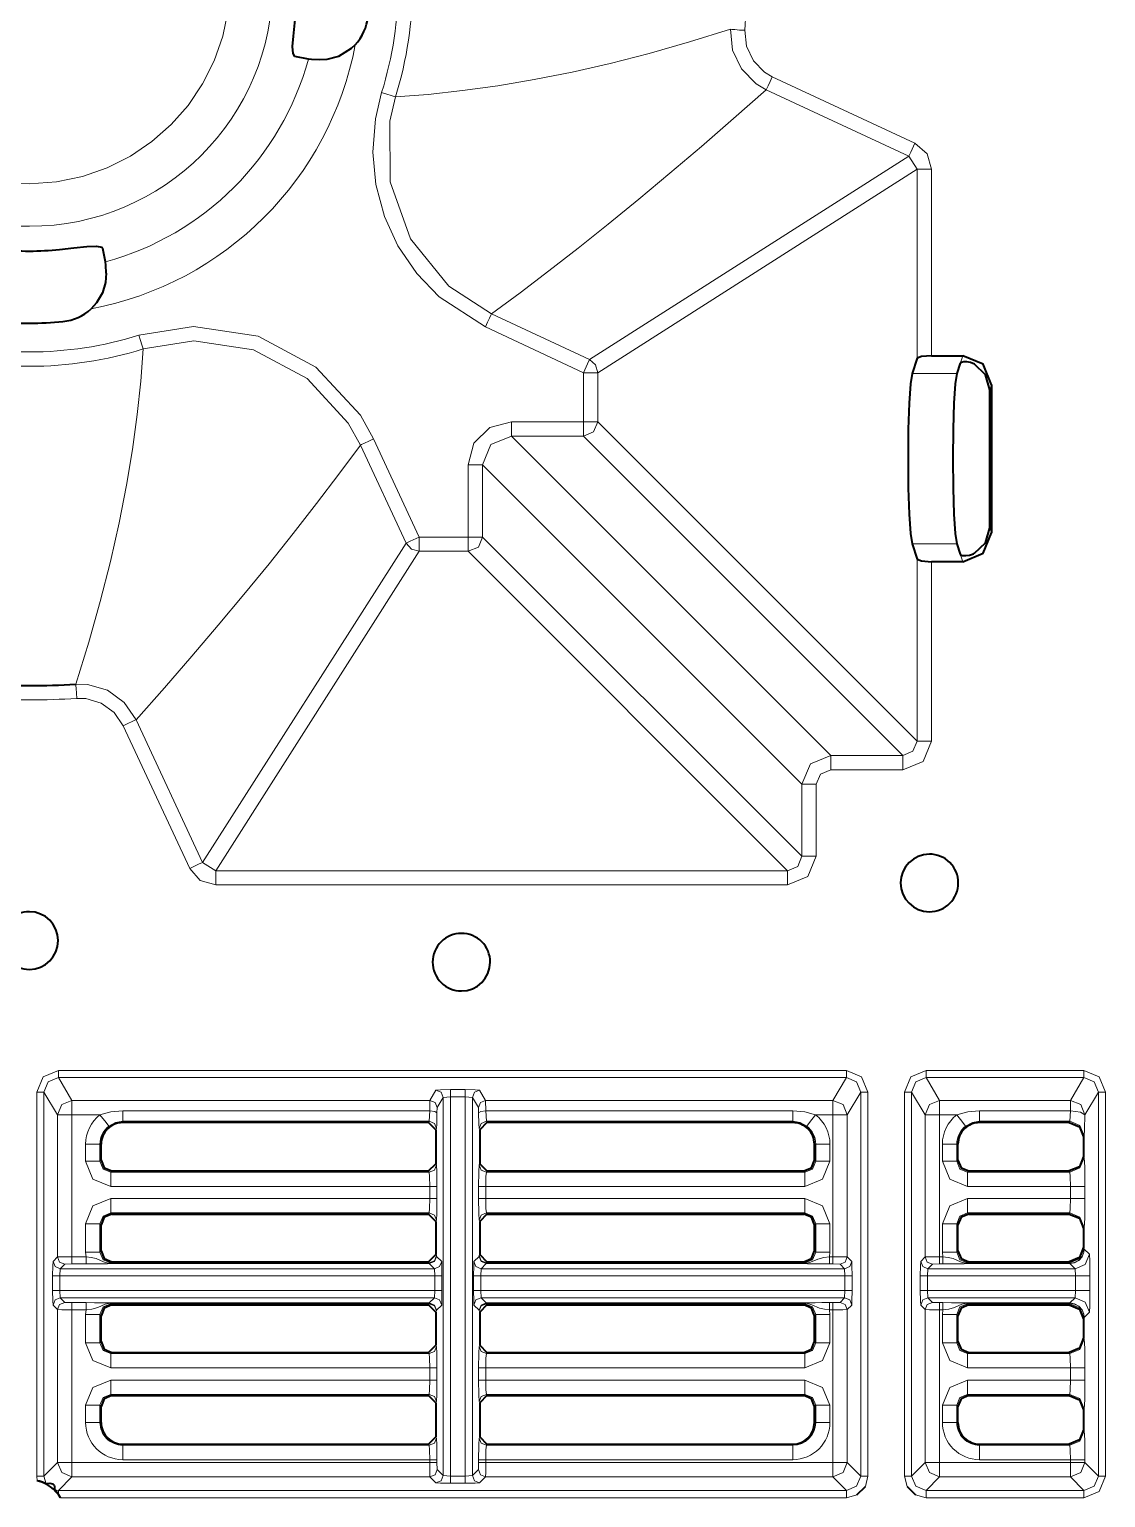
# Model space of a CAD drawing. Header units: millimetres. Extents: x 0 to 2941, y -405 to 1422.
# Drawn here: x 194.1 to 268.8, y 520.5 to 622.5 of the extents above; entities that cross this region are included whole.
import ezdxf

# ---------------------------------------------------------------- set-up
doc = ezdxf.new("R2010")
doc.units = ezdxf.units.MM
doc.layers.add('FINE', color=9, linetype='Continuous')
doc.layers.add('OUTLINE', color=7, linetype='Continuous')

msp = doc.modelspace()

# ---------------------------------------------------------------- linework, layer by layer
at = {"layer": 'FINE', "lineweight": 9}
for p, q in [((245.65, 619.18), (255.56, 614.56)), ((255.14, 613.65), (245.23, 618.27)), ((232.96, 599.53), (255.14, 613.65)), ((255.71, 612.75), (255.14, 613.65)), ((255.71, 612.75), (233.54, 598.62)), ((255.71, 599.63), (255.71, 612.75)), ((256.71, 612.75), (256.71, 599.8)), ((226.16, 602.7), (232.96, 599.53)), ((232.54, 598.62), (225.74, 601.8)), ((258.89, 599.8), (258.73, 599.32)), ((233.54, 598.62), (233.54, 595.21)), ((258.47, 598.56), (255.36, 598.56)), ((260.76, 597.44), (260.87, 597.79)), ((233.54, 595.21), (255.71, 573.04)), ((220.23, 586.79), (217.06, 593.6)), ((217.96, 594.02), (221.13, 587.21)), ((227.54, 594.22), (249.71, 572.04)), ((232.54, 594.22), (227.54, 594.22)), ((254.71, 572.04), (232.54, 594.22)), ((224.54, 587.21), (224.54, 592.22)), ((225.54, 592.22), (225.54, 587.21)), ((247.71, 570.05), (225.54, 592.22)), ((260.87, 587.51), (260.76, 587.86)), ((206.1, 564.62), (220.23, 586.79)), ((221.13, 587.21), (224.54, 587.21)), ((255.36, 586.74), (258.47, 586.74)), ((221.13, 586.22), (207.01, 564.04)), ((224.54, 586.22), (221.13, 586.22)), ((246.71, 564.04), (224.54, 586.22)), ((255.71, 573.04), (255.71, 585.67)), ((256.71, 585.5), (256.71, 573.04)), ((258.73, 585.98), (258.89, 585.5)), ((205.2, 564.2), (200.58, 574.1)), ((201.48, 574.52), (206.1, 564.62)), ((249.71, 572.04), (254.71, 572.04)), ((254.71, 571.05), (249.71, 571.05)), ((248.71, 570.05), (248.71, 565.04)), ((206.1, 564.62), (207.01, 564.04)), ((207.01, 564.04), (246.71, 564.04)), ((196.08, 550.17), (250.8, 550.17)), ((196.08, 549.67), (197.02, 548.09)), ((250.8, 549.67), (196.08, 549.67)), ((249.86, 548.09), (250.8, 549.67)), ((256.33, 550.17), (267.3, 550.17)), ((267.3, 549.67), (266.36, 548.09)), ((194.58, 522), (194.58, 548.67)), ((221.88, 548.09), (222.3, 548.79)), ((223.3, 548.84), (224.33, 548.84)), ((225.33, 548.79), (225.75, 548.09)), ((251.8, 548.67), (250.86, 547.09)), ((251.8, 522), (251.8, 548.67)), ((252.3, 548.67), (252.3, 522)), ((267.36, 547.09), (268.3, 548.67)), ((268.3, 548.67), (268.3, 522)), ((268.8, 522), (268.8, 548.67)), ((197.02, 548.09), (221.88, 548.09)), ((221.87, 547.37), (221.88, 548.09)), ((222.38, 547.59), (222.37, 547.23)), ((223.3, 548.34), (222.8, 548.29)), ((224.83, 548.29), (224.33, 548.34)), ((224.83, 548.29), (224.83, 522.03)), ((225.25, 547.59), (224.83, 548.29)), ((225.26, 547.23), (225.25, 547.59)), ((225.75, 548.09), (225.76, 547.37)), ((225.75, 548.09), (249.86, 548.09)), ((196.02, 537.22), (196.02, 547.09)), ((200.55, 547.37), (221.87, 547.37)), ((221.84, 546.64), (221.87, 547.37)), ((225.76, 547.37), (225.8, 546.64)), ((225.76, 547.37), (247.08, 547.37)), ((247.08, 546.55), (247.08, 546.64)), ((249.86, 547.09), (248.66, 547.09)), ((250.86, 547.09), (250.86, 537.22)), ((256.27, 537.22), (256.27, 547.09)), ((257.27, 547.09), (257.27, 537.23)), ((258.47, 547.09), (257.27, 547.09)), ((260.05, 547.37), (266.36, 547.37)), ((260.05, 546.64), (260.05, 546.55)), ((266.31, 546.64), (260.05, 546.64)), ((266.31, 546.64), (266.27, 546.55)), ((266.36, 547.37), (266.31, 546.64)), ((222.34, 546.14), (222.29, 546.05)), ((225.34, 546.05), (225.3, 546.14)), ((267.27, 545.55), (267.31, 545.64)), ((197.97, 543.86), (197.97, 545.05)), ((198.97, 545.05), (198.97, 543.86)), ((199.05, 545.05), (198.97, 545.05)), ((248.67, 545.05), (248.58, 545.05)), ((248.67, 543.86), (248.67, 545.05)), ((249.66, 545.05), (249.66, 543.86)), ((257.47, 543.86), (257.47, 545.05)), ((258.55, 545.05), (258.47, 545.05)), ((258.47, 545.05), (258.47, 543.86)), ((198.97, 543.86), (199.05, 543.94)), ((222.29, 543.69), (222.33, 543.61)), ((225.3, 543.61), (225.34, 543.69)), ((248.58, 543.94), (248.67, 543.86)), ((258.47, 543.86), (258.55, 543.94)), ((267.31, 544.11), (267.27, 544.19)), ((199.8, 543.19), (199.72, 543.11)), ((199.72, 543.11), (221.83, 543.11)), ((221.83, 543.11), (221.79, 543.19)), ((266.27, 543.19), (266.31, 543.11)), ((222.37, 542.11), (222.37, 541.27)), ((225.26, 541.27), (225.26, 542.11)), ((266.36, 542.11), (259.22, 542.11)), ((266.36, 542.11), (266.36, 541.27)), ((267.36, 541.27), (267.36, 542.11)), ((259.22, 541.27), (266.36, 541.27)), ((197.97, 537.56), (197.97, 539.52)), ((199.05, 539.44), (198.97, 539.52)), ((221.79, 540.19), (221.83, 540.27)), ((222.33, 539.77), (222.29, 539.69)), ((225.34, 539.69), (225.3, 539.77)), ((247.84, 540.19), (247.92, 540.27)), ((248.67, 539.52), (248.58, 539.44)), ((248.67, 537.56), (248.67, 539.52)), ((249.66, 539.52), (249.66, 537.56)), ((257.47, 537.56), (257.47, 539.52)), ((258.47, 539.52), (258.47, 537.56)), ((258.55, 539.44), (258.47, 539.52)), ((266.31, 540.27), (266.27, 540.19)), ((267.27, 539.19), (267.31, 539.27)), ((198, 537.23), (197.97, 537.56)), ((222.29, 537.39), (222.33, 537.31)), ((225.3, 537.31), (225.34, 537.39)), ((248.58, 537.64), (248.67, 537.56)), ((249.66, 537.56), (249.63, 537.23)), ((257.5, 537.23), (257.47, 537.56)), ((258.47, 537.56), (258.55, 537.64)), ((267.31, 537.81), (267.27, 537.89)), ((267.32, 537.76), (267.31, 537.81)), ((267.68, 537.4), (267.32, 537.76)), ((195.71, 536.9), (196.02, 537.22)), ((196.21, 536.4), (196.18, 535.9)), ((196.52, 536.72), (196.21, 536.4)), ((196.21, 536.4), (222.2, 536.4)), ((197.02, 536.73), (196.52, 536.72)), ((197.02, 537.23), (198, 537.23)), ((198, 536.73), (197.02, 536.73)), ((199.8, 536.89), (199.72, 536.81)), ((199.72, 536.81), (221.83, 536.81)), ((199.72, 536.77), (221.84, 536.77)), ((221.84, 536.76), (199.72, 536.76)), ((221.83, 536.81), (221.79, 536.89)), ((221.84, 536.77), (221.83, 536.81)), ((222.2, 536.4), (221.84, 536.76)), ((222.22, 535.9), (222.2, 536.4)), ((222.33, 537.31), (222.34, 537.26)), ((222.34, 537.26), (222.7, 536.9)), ((224.93, 536.9), (225.29, 537.26)), ((225.29, 537.26), (225.3, 537.31)), ((225.43, 536.4), (225.41, 535.9)), ((225.8, 536.81), (225.79, 536.77)), ((225.79, 536.77), (247.92, 536.77)), ((247.92, 536.76), (225.79, 536.76)), ((249.86, 536.73), (249.63, 536.73)), ((250.36, 536.72), (249.86, 536.73)), ((250.7, 535.9), (250.68, 536.4)), ((250.86, 537.22), (251.18, 536.9)), ((255.96, 536.9), (256.27, 537.22)), ((256.46, 536.4), (256.43, 535.9)), ((257.27, 536.73), (256.77, 536.72)), ((257.27, 537.23), (257.5, 537.23)), ((257.5, 536.73), (257.27, 536.73)), ((259.3, 536.89), (259.22, 536.81)), ((259.22, 536.81), (266.31, 536.81)), ((259.22, 536.77), (266.32, 536.77)), ((266.32, 536.76), (259.22, 536.76)), ((266.27, 536.89), (266.31, 536.81)), ((266.31, 536.81), (266.32, 536.77)), ((266.32, 536.77), (266.32, 536.77)), ((266.32, 536.76), (266.32, 536.76)), ((266.32, 536.76), (266.68, 536.4)), ((266.68, 536.4), (266.71, 535.9)), ((195.68, 534.88), (195.68, 535.9)), ((196.18, 535.9), (196.18, 534.88)), ((222.22, 535.9), (196.18, 535.9)), ((222.22, 534.88), (222.22, 535.9)), ((222.72, 535.9), (222.72, 534.88)), ((224.91, 534.88), (224.91, 535.9)), ((250.7, 535.9), (225.41, 535.9)), ((225.41, 535.9), (225.41, 534.88)), ((250.7, 534.88), (250.7, 535.9)), ((251.2, 535.9), (251.2, 534.88)), ((255.93, 534.88), (255.93, 535.9)), ((256.43, 535.9), (256.43, 534.88)), ((266.71, 535.9), (256.43, 535.9)), ((266.71, 535.9), (266.71, 534.88)), ((267.71, 534.88), (267.71, 535.9)), ((196.18, 534.88), (222.22, 534.88)), ((196.18, 534.88), (196.21, 534.38)), ((196.21, 534.38), (196.52, 534.06)), ((222.2, 534.38), (196.21, 534.38)), ((221.84, 534.02), (222.2, 534.38)), ((222.2, 534.38), (222.22, 534.88)), ((225.41, 534.88), (250.7, 534.88)), ((225.41, 534.88), (225.43, 534.38)), ((250.36, 534.06), (250.68, 534.38)), ((250.68, 534.38), (250.7, 534.88)), ((256.43, 534.88), (266.71, 534.88)), ((256.43, 534.88), (256.46, 534.38)), ((266.68, 534.38), (256.46, 534.38)), ((256.46, 534.38), (256.77, 534.06)), ((266.68, 534.38), (266.32, 534.02)), ((266.71, 534.88), (266.68, 534.38)), ((196.02, 533.56), (195.71, 533.88)), ((196.02, 522.95), (196.02, 533.56)), ((196.52, 534.06), (197.02, 534.05)), ((197.02, 534.05), (198, 534.05)), ((197.97, 533.22), (198, 533.55)), ((199.72, 534.02), (221.84, 534.02)), ((221.84, 534), (199.72, 534)), ((199.72, 533.97), (199.8, 533.89)), ((221.83, 533.97), (199.72, 533.97)), ((221.79, 533.89), (221.83, 533.97)), ((221.83, 533.97), (221.84, 534)), ((222.33, 533.47), (222.29, 533.39)), ((222.34, 533.52), (222.33, 533.47)), ((222.7, 533.88), (222.34, 533.52)), ((225.29, 533.52), (224.93, 533.88)), ((225.3, 533.47), (225.29, 533.52)), ((225.34, 533.39), (225.3, 533.47)), ((225.79, 534.02), (247.92, 534.02)), ((247.84, 533.89), (247.92, 533.97)), ((249.63, 534.05), (249.86, 534.05)), ((249.86, 533.55), (249.63, 533.55)), ((249.63, 533.55), (249.66, 533.22)), ((249.86, 534.05), (250.36, 534.06)), ((249.86, 522.95), (249.86, 533.55)), ((251.18, 533.88), (250.86, 533.56)), ((256.27, 533.56), (255.96, 533.88)), ((256.27, 522.95), (256.27, 533.56)), ((256.77, 534.06), (257.27, 534.05)), ((257.27, 534.05), (257.5, 534.05)), ((257.47, 533.22), (257.5, 533.55)), ((259.22, 534.02), (266.32, 534.02)), ((266.32, 534), (259.22, 534)), ((266.31, 533.97), (266.27, 533.89)), ((266.32, 534), (266.31, 533.97)), ((266.32, 534), (266.32, 534)), ((267.32, 533.02), (267.68, 533.38)), ((197.97, 531.26), (197.97, 533.22)), ((198.97, 533.22), (198.97, 531.26)), ((199.05, 533.14), (198.97, 533.22)), ((248.67, 533.22), (248.58, 533.14)), ((248.67, 531.26), (248.67, 533.22)), ((249.66, 533.22), (249.66, 531.26)), ((257.47, 531.26), (257.47, 533.22)), ((267.27, 532.89), (267.31, 532.97)), ((267.31, 532.97), (267.32, 533.02)), ((198.97, 531.26), (199.05, 531.34)), ((248.58, 531.34), (248.67, 531.26)), ((258.47, 531.26), (258.55, 531.34)), ((267.31, 531.51), (267.27, 531.59)), ((199.8, 530.59), (199.72, 530.51)), ((199.72, 530.51), (221.83, 530.51)), ((221.83, 530.51), (221.79, 530.59)), ((222.29, 531.09), (222.33, 531.01)), ((225.3, 531.01), (225.34, 531.09)), ((266.27, 530.59), (266.31, 530.51)), ((221.87, 529.51), (199.72, 529.51)), ((222.37, 529.51), (222.37, 528.67)), ((225.26, 528.67), (225.26, 529.51)), ((266.36, 529.51), (259.22, 529.51)), ((266.36, 529.51), (266.36, 528.67)), ((267.36, 528.67), (267.36, 529.51)), ((259.22, 528.67), (266.36, 528.67)), ((221.83, 527.67), (199.72, 527.67)), ((199.72, 527.67), (199.8, 527.59)), ((221.79, 527.59), (221.83, 527.67)), ((222.33, 527.17), (222.29, 527.09)), ((225.34, 527.09), (225.3, 527.17)), ((247.84, 527.59), (247.92, 527.67)), ((266.31, 527.67), (266.27, 527.59)), ((197.97, 525.72), (197.97, 526.92)), ((249.66, 526.92), (249.66, 525.72)), ((257.47, 525.72), (257.47, 526.92)), ((267.27, 526.59), (267.31, 526.67)), ((258.47, 525.72), (258.55, 525.72)), ((267.31, 525.14), (267.27, 525.22)), ((200.55, 524.22), (200.55, 524.14)), ((222.29, 524.72), (222.33, 524.64)), ((225.3, 524.64), (225.34, 524.72)), ((260.05, 524.22), (260.05, 524.14)), ((260.05, 524.14), (266.31, 524.14)), ((266.27, 524.22), (266.31, 524.14)), ((221.87, 523.14), (200.55, 523.14)), ((221.87, 522.95), (221.87, 523.14)), ((222.37, 523.14), (222.37, 522.95)), ((225.26, 522.95), (225.26, 523.14)), ((225.76, 523.14), (225.76, 522.95)), ((247.08, 523.14), (225.76, 523.14)), ((266.36, 523.14), (260.05, 523.14)), ((266.36, 523.14), (266.36, 522.95)), ((267.36, 522.95), (267.36, 523.14)), ((195.08, 522), (196.02, 522.95)), ((197.02, 522.95), (221.87, 522.95)), ((222.37, 522.95), (222.38, 522.45)), ((224.83, 522.03), (225.25, 522.45)), ((225.25, 522.45), (225.26, 522.95)), ((225.76, 522.95), (249.86, 522.95)), ((255.33, 522), (256.27, 522.95)), ((268.3, 522), (267.36, 522.95)), ((194.61, 521.68), (194.58, 522)), ((195.08, 522), (195.24, 521.46)), ((195.82, 521.04), (196.08, 521)), ((197.02, 521.95), (196.08, 521)), ((221.88, 521.95), (197.02, 521.95)), ((222.3, 521.53), (221.88, 521.95)), ((222.8, 522.03), (223.3, 522)), ((224.33, 521.5), (223.3, 521.5)), ((224.33, 522), (224.83, 522.03)), ((225.75, 521.95), (225.33, 521.53)), ((249.86, 521.95), (225.75, 521.95)), ((250.8, 521), (249.86, 521.95)), ((252.3, 522), (252.12, 521.28)), ((257.27, 521.95), (256.33, 521)), ((266.36, 521.95), (257.27, 521.95)), ((266.36, 521.95), (267.3, 521)), ((196.08, 521), (250.8, 521)), ((250.8, 520.5), (196.22, 520.5)), ((251.53, 520.69), (250.8, 520.5)), ((256.33, 520.5), (255.6, 520.69)), ((256.33, 521), (267.3, 521)), ((267.3, 520.5), (256.33, 520.5))]:
    msp.add_line(p, q, dxfattribs=at)
for points in [[(218.53, 618.08, 0.15187), (218.53, 633.3), (217.92, 637.08), (218.61, 641.58), (220.75, 645.59), (224.09, 648.67), (225.74, 649.58)], [(219.49, 617.79, 0.151871), (219.49, 633.59)], [(243.75, 622.4, 0.033069), (243.75, 628.98)], [(198.36, 603.06, 0.308301), (216.7, 621.4)], [(199.36, 606.32, 0.265411), (213.44, 620.4)], [(186.46, 601.22, 0.151863), (201.67, 601.22)], [(186.16, 600.27, 0.151876), (201.97, 600.27)], [(190.78, 576.01, 0.03306), (197.36, 576.01)], [(198.97, 547.09, 0.232177), (197.97, 545.05)], [(200.55, 546.64), (200.05, 546.55), (199.58, 546.3, 0.232166), (198.97, 545.05)], [(249.66, 545.05, 0.232227), (248.66, 547.09)], [(258.47, 547.09, 0.232177), (257.47, 545.05)], [(248.67, 545.05, 0.23222), (248.05, 546.3)], [(259.08, 546.3, 0.23208), (258.47, 545.05)], [(197.97, 525.72, 0.414204), (200.55, 523.14)], [(198.97, 525.72, 0.414214), (200.55, 524.14)], [(247.08, 524.14, 0.41419), (248.67, 525.72)], [(247.08, 523.14, 0.414209), (249.66, 525.72)], [(257.47, 525.72, 0.414218), (260.05, 523.14)], [(258.47, 525.72, 0.414237), (260.05, 524.14)]]:
    msp.add_lwpolyline(points, format="xyb", dxfattribs=at)
for points in [[(177.17, 625.69, 0.414214), (194.07, 608.79, 0.414213), (210.97, 625.69, 0.414214), (194.07, 642.59), (191.79, 642.43), (189.6, 641.98), (187.52, 641.25), (185.57, 640.27), (183.77, 639.05), (182.14, 637.62), (180.71, 635.99), (179.49, 634.19), (178.5, 632.24), (177.78, 630.16), (177.32, 627.97)], [(208.01, 625.69, 0.414215), (194.07, 639.63, 0.414212), (180.12, 625.69, 0.414211), (194.07, 611.75), (195.95, 611.87), (197.76, 612.25), (199.47, 612.85), (201.08, 613.66), (202.57, 614.67), (203.91, 615.85), (205.09, 617.19), (206.1, 618.68), (206.91, 620.28), (207.51, 622), (207.88, 623.81)]]:
    msp.add_lwpolyline(points, format="xyb", close=True, dxfattribs=at)
for points in [[(219.49, 617.79), (221.77, 617.95), (224.14, 618.21), (226.59, 618.55), (229.13, 618.98), (231.75, 619.5), (234.4, 620.1), (237.11, 620.8), (239.9, 621.59), (242.75, 622.47)], [(243.75, 622.4), (243.38, 622.42), (243.06, 622.45), (242.84, 622.46), (242.75, 622.47)], [(245.23, 618.27), (244.53, 618.68), (243.52, 619.72), (242.9, 621.03), (242.75, 622.47)], [(243.75, 622.4), (243.86, 621.29), (244.34, 620.29), (245.12, 619.49), (245.65, 619.18)], [(245.65, 619.18), (245.5, 618.84), (245.36, 618.55), (245.27, 618.36), (245.23, 618.27)], [(225.74, 601.8), (222.53, 603.89), (220.97, 605.51), (219.66, 607.43), (218.73, 609.47), (218.13, 611.7), (217.92, 613.94), (218.1, 616.25), (218.53, 618.08)], [(219.49, 617.79), (219.4, 617.81), (219.19, 617.88), (218.89, 617.97), (218.53, 618.08)], [(245.23, 618.27), (242.97, 616.28), (240.75, 614.34), (238.55, 612.47), (236.38, 610.67), (234.25, 608.93), (232.18, 607.28), (230.14, 605.69), (228.14, 604.17), (226.16, 602.7)], [(219.49, 617.79), (219.09, 616.09), (219.11, 611.88), (220.53, 607.91), (223.19, 604.64), (226.16, 602.7)], [(255.56, 614.56), (255.27, 613.94), (255.14, 613.65)], [(255.56, 614.56), (256.4, 613.82), (256.71, 612.75)], [(256.71, 612.75), (256.02, 612.75), (255.71, 612.75)], [(226.16, 602.7), (226.12, 602.62), (226.03, 602.42), (225.89, 602.13), (225.74, 601.8)], [(201.67, 601.22), (205.46, 601.83), (209.96, 601.15), (213.97, 599.01), (217.05, 595.67), (217.96, 594.02)], [(201.97, 600.27), (201.94, 600.36), (201.88, 600.57), (201.78, 600.87), (201.67, 601.22)], [(217.06, 593.6), (216.21, 595.12), (213.36, 598.22), (209.64, 600.2), (205.48, 600.83), (201.97, 600.27)], [(197.29, 577), (198.19, 579.91), (198.99, 582.74), (199.69, 585.51), (200.3, 588.2), (200.81, 590.81), (201.23, 593.3), (201.56, 595.71), (201.81, 598.03), (201.97, 600.27)], [(227.54, 595.21), (232.54, 595.21), (232.54, 598.62)], [(232.96, 599.53), (232.83, 599.25), (232.54, 598.62)], [(233.54, 598.62), (233.23, 598.62), (232.54, 598.62)], [(232.96, 599.53), (233.38, 599.16), (233.54, 598.62)], [(224.54, 592.22), (224.94, 593.72), (226.04, 594.81), (227.54, 595.21)], [(227.54, 594.22), (227.54, 594.53), (227.54, 595.21)], [(232.54, 594.22), (232.54, 594.53), (232.54, 595.21)], [(233.54, 595.21), (233.23, 595.21), (232.54, 595.21)], [(233.54, 595.21), (233.25, 594.51), (232.54, 594.22)], [(217.06, 593.6), (215.56, 591.58), (214.01, 589.54), (212.39, 587.46), (210.71, 585.36), (208.96, 583.22), (207.18, 581.09), (205.35, 578.93), (203.45, 576.74), (201.48, 574.52)], [(217.06, 593.6), (217.14, 593.64), (217.34, 593.73), (217.63, 593.86), (217.96, 594.02)], [(227.54, 594.22), (226.12, 593.63), (225.54, 592.22)], [(225.54, 592.22), (225.23, 592.22), (224.54, 592.22)], [(220.23, 586.79), (220.51, 586.92), (221.13, 587.21)], [(221.13, 586.22), (220.6, 586.37), (220.23, 586.79)], [(221.13, 586.22), (221.13, 586.53), (221.13, 587.21)], [(225.54, 587.21), (225.23, 587.21), (224.54, 587.21)], [(224.54, 586.22), (224.54, 586.53), (224.54, 587.21)], [(225.54, 587.21), (225.25, 586.51), (224.54, 586.22)], [(225.54, 587.21), (247.71, 565.04), (247.71, 570.05)], [(197.36, 576.01), (197.33, 576.38), (197.31, 576.69), (197.3, 576.91), (197.29, 577)], [(197.29, 577), (198.1, 576.98), (199.49, 576.57), (200.66, 575.71), (201.48, 574.52)], [(200.58, 574.1), (199.95, 575.02), (199.05, 575.67), (197.98, 575.99), (197.36, 576.01)], [(200.58, 574.1), (200.91, 574.26), (201.2, 574.39), (201.4, 574.49), (201.48, 574.52)], [(254.71, 572.04), (255.42, 572.33), (255.71, 573.04)], [(256.71, 573.04), (256.13, 571.63), (254.71, 571.05)], [(256.71, 573.04), (256.02, 573.04), (255.71, 573.04)], [(247.71, 570.05), (248.3, 571.46), (249.71, 572.04)], [(249.71, 571.05), (249.71, 571.73), (249.71, 572.04)], [(254.71, 571.05), (254.71, 571.73), (254.71, 572.04)], [(249.71, 571.05), (249, 570.75), (248.71, 570.05)], [(248.71, 570.05), (248.02, 570.05), (247.71, 570.05)], [(246.71, 564.04), (247.42, 564.33), (247.71, 565.04)], [(248.71, 565.04), (248.13, 563.63), (246.71, 563.05)], [(248.71, 565.04), (248.02, 565.04), (247.71, 565.04)], [(205.2, 564.2), (205.82, 564.49), (206.1, 564.62)], [(246.71, 563.05), (207.01, 563.05), (205.93, 563.36), (205.2, 564.2)], [(207.01, 563.05), (207.01, 563.73), (207.01, 564.04)], [(246.71, 563.05), (246.71, 563.73), (246.71, 564.04)], [(194.58, 548.67), (195.02, 549.73), (196.08, 550.17)], [(196.08, 549.67), (195.37, 549.38), (195.08, 548.67)], [(196.08, 549.67), (196.08, 549.82), (196.08, 550.17)], [(250.8, 549.67), (250.8, 549.82), (250.8, 550.17)], [(250.8, 550.17), (251.86, 549.73), (252.3, 548.67)], [(251.8, 548.67), (251.51, 549.38), (250.8, 549.67)], [(254.83, 548.67), (255.27, 549.73), (256.33, 550.17)], [(256.33, 549.67), (255.62, 549.38), (255.33, 548.67)], [(256.33, 549.67), (256.33, 549.82), (256.33, 550.17)], [(267.3, 549.67), (256.33, 549.67), (257.27, 548.09), (266.36, 548.09)], [(267.3, 550.17), (267.3, 549.82), (267.3, 549.67)], [(268.8, 548.67), (268.36, 549.73), (267.3, 550.17)], [(268.3, 548.67), (268.01, 549.38), (267.3, 549.67)], [(195.08, 548.67), (194.93, 548.67), (194.58, 548.67)], [(196.02, 547.09), (195.08, 548.67), (195.08, 522)], [(222.3, 548.79), (222.61, 548.82), (223.3, 548.84)], [(222.3, 548.79), (222.66, 548.65), (222.8, 548.29)], [(223.3, 548.84), (223.3, 548.68), (223.3, 548.34)], [(224.33, 548.84), (224.33, 548.68), (224.33, 548.34)], [(224.33, 548.84), (225.03, 548.82), (225.33, 548.79)], [(225.33, 548.79), (224.98, 548.65), (224.83, 548.29)], [(252.3, 548.67), (251.95, 548.67), (251.8, 548.67)], [(254.83, 548.67), (255.18, 548.67), (255.33, 548.67)], [(255.02, 521.28), (254.83, 522), (254.83, 548.67)], [(256.27, 547.09), (255.33, 548.67), (255.33, 522)], [(268.3, 548.67), (268.45, 548.67), (268.8, 548.67)], [(196.02, 547.09), (196.32, 547.8), (197.02, 548.09)], [(197.02, 547.09), (197.02, 547.79), (197.02, 548.09)], [(221.88, 548.09), (222.24, 547.95), (222.38, 547.59)], [(222.38, 522.45), (222.8, 522.03), (222.8, 548.29), (222.38, 547.59)], [(225.75, 548.09), (225.4, 547.95), (225.25, 547.59)], [(249.86, 548.09), (250.57, 547.8), (250.86, 547.09)], [(249.86, 547.09), (249.86, 547.79), (249.86, 548.09)], [(256.27, 547.09), (256.57, 547.8), (257.27, 548.09)], [(257.27, 548.09), (257.27, 547.79), (257.27, 547.09)], [(267.36, 547.09), (267.07, 547.8), (266.36, 548.09)], [(266.36, 548.09), (266.36, 547.88), (266.36, 547.37)], [(197.02, 547.09), (196.32, 547.09), (196.02, 547.09)], [(198.97, 547.09), (197.02, 547.09), (197.02, 537.23)], [(198.97, 547.09), (199.73, 547.3), (200.55, 547.37)], [(199.58, 546.3), (199.39, 546.55), (198.97, 547.09)], [(200.55, 546.64), (200.55, 546.86), (200.55, 547.37)], [(221.79, 546.55), (221.84, 546.64), (200.55, 546.64), (200.55, 546.55)], [(221.84, 546.64), (222.19, 546.49), (222.34, 546.14)], [(221.87, 547.37), (222.22, 547.32), (222.37, 547.23)], [(222.37, 547.23), (222.36, 546.47), (222.34, 546.14)], [(225.76, 547.37), (225.41, 547.32), (225.26, 547.23)], [(225.3, 546.14), (225.27, 546.47), (225.26, 547.23)], [(225.8, 546.64), (225.44, 546.49), (225.3, 546.14)], [(247.08, 546.64), (225.8, 546.64), (225.84, 546.55)], [(247.08, 546.64), (247.08, 546.86), (247.08, 547.37)], [(247.08, 547.37), (247.92, 547.3), (248.66, 547.09)], [(248.05, 546.3), (247.6, 546.55), (247.08, 546.64)], [(248.66, 547.09), (248.24, 546.55), (248.05, 546.3)], [(249.63, 537.23), (249.86, 537.23), (249.86, 547.09)], [(250.86, 547.09), (250.56, 547.09), (249.86, 547.09)], [(256.27, 547.09), (256.58, 547.09), (257.27, 547.09)], [(258.47, 547.09), (259.23, 547.3), (260.05, 547.37)], [(259.08, 546.3), (258.89, 546.55), (258.47, 547.09)], [(260.05, 546.64), (259.55, 546.55), (259.08, 546.3)], [(260.05, 546.64), (260.05, 546.86), (260.05, 547.37)], [(267.31, 545.64), (267.02, 546.35), (266.31, 546.64)], [(267.36, 547.09), (267.06, 547.28), (266.36, 547.37)], [(267.31, 545.64), (267.34, 546.07), (267.36, 547.09)], [(198.97, 545.05), (198.66, 545.05), (197.97, 545.05)], [(249.66, 545.05), (248.98, 545.05), (248.67, 545.05)], [(258.47, 545.05), (258.16, 545.05), (257.47, 545.05)], [(198.97, 543.86), (198.66, 543.86), (197.97, 543.86)], [(199.72, 542.11), (198.48, 542.62), (197.97, 543.86)], [(198.97, 543.86), (199.19, 543.32), (199.72, 543.11)], [(222.33, 543.61), (222.19, 543.25), (221.83, 543.11)], [(222.33, 543.61), (222.36, 543.14), (222.37, 542.11)], [(225.26, 542.11), (225.27, 543.14), (225.3, 543.61)], [(225.8, 543.11), (225.45, 543.25), (225.3, 543.61)], [(247.92, 543.11), (248.45, 543.32), (248.67, 543.86)], [(249.66, 543.86), (249.15, 542.62), (247.92, 542.11)], [(249.66, 543.86), (248.98, 543.86), (248.67, 543.86)], [(258.47, 543.86), (258.16, 543.86), (257.47, 543.86)], [(259.22, 542.11), (257.98, 542.62), (257.47, 543.86)], [(258.47, 543.86), (258.69, 543.32), (259.22, 543.11)], [(266.31, 543.11), (267.02, 543.4), (267.31, 544.11)], [(267.36, 542.11), (267.35, 543.48), (267.31, 544.11)], [(199.72, 542.11), (199.72, 542.8), (199.72, 543.11)], [(221.87, 542.11), (221.86, 542.8), (221.83, 543.11)], [(225.8, 543.11), (225.77, 542.8), (225.76, 542.11)], [(225.84, 543.19), (225.8, 543.11), (247.92, 543.11), (247.84, 543.19)], [(247.92, 542.11), (247.92, 542.8), (247.92, 543.11)], [(259.3, 543.19), (259.22, 543.11), (266.31, 543.11)], [(259.22, 542.11), (259.22, 542.8), (259.22, 543.11)], [(266.31, 543.11), (266.35, 542.8), (266.36, 542.11)], [(199.72, 541.27), (221.87, 541.27), (221.87, 542.11), (199.72, 542.11)], [(222.37, 542.11), (222.22, 542.11), (221.87, 542.11)], [(225.76, 542.11), (225.41, 542.11), (225.26, 542.11)], [(247.92, 542.11), (225.76, 542.11), (225.76, 541.27), (247.92, 541.27)], [(266.36, 542.11), (267.06, 542.11), (267.36, 542.11)], [(197.97, 539.52), (198.48, 540.76), (199.72, 541.27)], [(199.72, 540.27), (199.72, 540.58), (199.72, 541.27)], [(221.83, 540.27), (221.86, 540.58), (221.87, 541.27)], [(222.37, 541.27), (222.22, 541.27), (221.87, 541.27)], [(222.37, 541.27), (222.36, 540.24), (222.33, 539.77)], [(225.76, 541.27), (225.41, 541.27), (225.26, 541.27)], [(225.3, 539.77), (225.27, 540.24), (225.26, 541.27)], [(225.76, 541.27), (225.77, 540.58), (225.8, 540.27)], [(247.92, 540.27), (247.92, 540.58), (247.92, 541.27)], [(247.92, 541.27), (249.15, 540.76), (249.66, 539.52)], [(257.47, 539.52), (257.98, 540.76), (259.22, 541.27)], [(259.22, 540.27), (259.22, 540.58), (259.22, 541.27)], [(266.36, 541.27), (266.35, 540.58), (266.31, 540.27)], [(266.36, 541.27), (267.06, 541.27), (267.36, 541.27)], [(267.31, 539.27), (267.35, 539.89), (267.36, 541.27)], [(198.97, 539.52), (198.66, 539.52), (197.97, 539.52)], [(199.72, 540.27), (199.19, 540.05), (198.97, 539.52)], [(198.97, 539.52), (198.97, 537.56), (199.05, 537.64)], [(221.83, 540.27), (199.72, 540.27), (199.8, 540.19)], [(222.33, 539.77), (222.19, 540.12), (221.83, 540.27)], [(225.8, 540.27), (225.45, 540.12), (225.3, 539.77)], [(247.92, 540.27), (225.8, 540.27), (225.84, 540.19)], [(248.67, 539.52), (248.45, 540.05), (247.92, 540.27)], [(249.66, 539.52), (248.98, 539.52), (248.67, 539.52)], [(258.47, 539.52), (258.16, 539.52), (257.47, 539.52)], [(259.22, 540.27), (258.69, 540.05), (258.47, 539.52)], [(266.31, 540.27), (259.22, 540.27), (259.3, 540.19)], [(266.31, 540.27), (267.02, 539.98), (267.31, 539.27)], [(198.97, 537.56), (198.66, 537.56), (197.97, 537.56)], [(198.97, 537.56), (199.19, 537.02), (199.72, 536.81)], [(247.92, 536.81), (248.45, 537.02), (248.67, 537.56)], [(249.66, 537.56), (248.98, 537.56), (248.67, 537.56)], [(258.47, 537.56), (258.16, 537.56), (257.47, 537.56)], [(258.47, 537.56), (258.69, 537.02), (259.22, 536.81)], [(266.31, 536.81), (267.02, 537.1), (267.31, 537.81)], [(266.32, 536.77), (266.65, 536.83), (266.94, 536.99), (267.17, 537.24), (267.29, 537.54), (267.32, 537.73), (267.32, 537.76)], [(266.32, 536.76), (266.65, 536.82), (266.94, 536.98), (267.17, 537.23), (267.29, 537.54), (267.32, 537.73), (267.32, 537.76)], [(266.68, 536.4), (267.38, 536.69), (267.68, 537.4)], [(267.71, 535.9), (267.7, 536.95), (267.68, 537.4)], [(195.68, 535.9), (195.69, 536.6), (195.71, 536.9)], [(196.21, 536.4), (195.85, 536.55), (195.71, 536.9)], [(196.02, 537.22), (196.32, 537.23), (197.02, 537.23)], [(196.52, 536.72), (196.17, 536.86), (196.02, 537.22)], [(197.02, 536.73), (197.02, 536.88), (197.02, 537.23)], [(198, 536.73), (198, 536.88), (198, 537.23)], [(198, 537.23), (198.36, 537.19), (198.71, 537.11), (199.22, 536.88), (199.36, 536.83), (199.47, 536.8), (199.61, 536.78), (199.68, 536.78), (199.72, 536.77)], [(199.72, 536.76), (199.7, 536.76), (199.68, 536.76), (199.62, 536.76), (199.57, 536.76), (199.49, 536.75), (199, 536.74), (198.53, 536.73), (198, 536.73)], [(199.72, 536.77), (199.72, 536.8), (199.72, 536.81)], [(199.72, 536.76), (199.72, 536.76), (199.72, 536.77)], [(222.33, 537.31), (222.19, 536.95), (221.83, 536.81)], [(222.34, 537.26), (222.19, 536.92), (221.84, 536.77)], [(222.34, 537.26), (222.2, 536.9), (221.84, 536.76)], [(221.84, 536.76), (221.84, 536.76), (221.84, 536.77)], [(222.7, 536.9), (222.55, 536.55), (222.2, 536.4)], [(222.7, 536.9), (222.72, 536.6), (222.72, 535.9)], [(224.91, 535.9), (224.92, 536.6), (224.93, 536.9)], [(225.43, 536.4), (225.08, 536.55), (224.93, 536.9)], [(225.79, 536.77), (225.44, 536.92), (225.29, 537.26)], [(225.79, 536.76), (225.44, 536.9), (225.29, 537.26)], [(225.8, 536.81), (225.45, 536.95), (225.3, 537.31)], [(225.79, 536.76), (225.43, 536.4), (250.68, 536.4), (250.36, 536.72)], [(225.79, 536.77), (225.79, 536.76), (225.79, 536.76)], [(225.84, 536.89), (225.8, 536.81), (247.92, 536.81), (247.84, 536.89)], [(247.92, 536.77), (247.99, 536.78), (248.07, 536.79), (248.31, 536.85), (248.81, 537.07), (249.23, 537.18), (249.63, 537.23)], [(247.92, 536.77), (247.92, 536.8), (247.92, 536.81)], [(247.92, 536.76), (247.92, 536.76), (247.92, 536.77)], [(249.63, 536.73), (249.04, 536.73), (248.49, 536.74), (248.09, 536.75), (247.98, 536.76), (247.94, 536.76), (247.92, 536.76)], [(249.63, 536.73), (249.63, 536.88), (249.63, 537.23)], [(249.86, 536.73), (249.86, 536.88), (249.86, 537.23)], [(249.86, 537.23), (250.56, 537.23), (250.86, 537.22)], [(250.36, 536.72), (250.71, 536.86), (250.86, 537.22)], [(250.68, 536.4), (251.03, 536.55), (251.18, 536.9)], [(251.18, 536.9), (251.19, 536.6), (251.2, 535.9)], [(255.93, 535.9), (255.94, 536.6), (255.96, 536.9)], [(255.96, 536.9), (256.1, 536.55), (256.46, 536.4)], [(256.27, 537.22), (256.58, 537.23), (257.27, 537.23)], [(256.27, 537.22), (256.42, 536.86), (256.77, 536.72)], [(256.77, 536.72), (256.46, 536.4), (266.68, 536.4)], [(257.27, 537.23), (257.27, 536.88), (257.27, 536.73)], [(257.5, 537.23), (257.5, 536.88), (257.5, 536.73)], [(257.5, 537.23), (257.86, 537.19), (258.21, 537.11), (258.72, 536.88), (258.86, 536.83), (258.97, 536.8), (259.11, 536.78), (259.18, 536.78), (259.22, 536.77)], [(259.22, 536.76), (259.2, 536.76), (259.18, 536.76), (259.12, 536.76), (259.07, 536.76), (258.99, 536.75), (258.5, 536.74), (258.03, 536.73), (257.5, 536.73)], [(259.22, 536.77), (259.22, 536.8), (259.22, 536.81)], [(259.22, 536.77), (259.22, 536.76), (259.22, 536.76)], [(266.32, 536.77), (266.32, 536.76), (266.32, 536.76)], [(266.32, 536.77), (266.32, 536.76), (266.32, 536.76)], [(196.18, 535.9), (195.83, 535.9), (195.68, 535.9)], [(222.72, 535.9), (222.57, 535.9), (222.22, 535.9)], [(225.41, 535.9), (225.06, 535.9), (224.91, 535.9)], [(250.7, 535.9), (251.05, 535.9), (251.2, 535.9)], [(255.93, 535.9), (256.08, 535.9), (256.43, 535.9)], [(266.71, 535.9), (267.41, 535.9), (267.71, 535.9)], [(196.18, 534.88), (195.83, 534.88), (195.68, 534.88)], [(195.71, 533.88), (195.69, 534.18), (195.68, 534.88)], [(196.21, 534.38), (195.85, 534.23), (195.71, 533.88)], [(222.7, 533.88), (222.55, 534.23), (222.2, 534.38)], [(222.72, 534.88), (222.57, 534.88), (222.22, 534.88)], [(222.72, 534.88), (222.72, 534.18), (222.7, 533.88)], [(225.41, 534.88), (225.06, 534.88), (224.91, 534.88)], [(224.93, 533.88), (224.92, 534.18), (224.91, 534.88)], [(225.43, 534.38), (225.08, 534.23), (224.93, 533.88)], [(250.68, 534.38), (225.43, 534.38), (225.79, 534.02)], [(250.68, 534.38), (251.03, 534.23), (251.18, 533.88)], [(250.7, 534.88), (251.05, 534.88), (251.2, 534.88)], [(251.2, 534.88), (251.19, 534.18), (251.18, 533.88)], [(255.93, 534.88), (256.08, 534.88), (256.43, 534.88)], [(255.96, 533.88), (255.94, 534.18), (255.93, 534.88)], [(256.46, 534.38), (256.1, 534.23), (255.96, 533.88)], [(266.68, 534.38), (267.38, 534.08), (267.68, 533.38)], [(266.71, 534.88), (267.41, 534.88), (267.71, 534.88)], [(267.68, 533.38), (267.7, 533.83), (267.71, 534.88)], [(196.52, 534.06), (196.17, 533.91), (196.02, 533.56)], [(197.02, 533.55), (196.32, 533.55), (196.02, 533.56)], [(197.02, 534.05), (197.02, 533.9), (197.02, 533.55)], [(198, 533.55), (197.02, 533.55), (197.02, 522.95)], [(198, 534.05), (198, 533.9), (198, 533.55)], [(198, 534.05), (198.59, 534.04), (199.14, 534.03), (199.55, 534.02), (199.65, 534.02), (199.69, 534.02), (199.72, 534.02)], [(199.72, 534), (199.65, 534), (199.56, 533.99), (199.32, 533.93), (198.82, 533.71), (198.41, 533.6), (198, 533.55)], [(199.72, 533.97), (199.19, 533.75), (198.97, 533.22)], [(199.72, 534.02), (199.72, 534.01), (199.72, 534)], [(199.72, 533.97), (199.72, 533.98), (199.72, 534)], [(222.33, 533.47), (222.19, 533.82), (221.83, 533.97)], [(222.34, 533.52), (222.2, 533.87), (221.84, 534.02)], [(221.84, 534), (221.84, 534.01), (221.84, 534.02)], [(222.34, 533.52), (222.19, 533.86), (221.84, 534)], [(225.79, 534.02), (225.44, 533.87), (225.29, 533.52)], [(225.79, 534), (225.44, 533.86), (225.29, 533.52)], [(225.8, 533.97), (225.45, 533.82), (225.3, 533.47)], [(225.79, 534.02), (225.79, 534.01), (225.79, 534)], [(247.92, 534), (225.79, 534), (225.8, 533.97)], [(247.92, 533.97), (225.8, 533.97), (225.84, 533.89)], [(247.92, 534.02), (247.93, 534.02), (247.96, 534.02), (248.02, 534.02), (248.07, 534.02), (248.14, 534.02), (248.63, 534.04), (249.1, 534.05), (249.63, 534.05)], [(247.92, 534.02), (247.92, 534.01), (247.92, 534)], [(249.63, 533.55), (249.27, 533.59), (248.93, 533.67), (248.41, 533.89), (248.27, 533.94), (248.17, 533.97), (248.02, 534), (247.95, 534), (247.92, 534)], [(247.92, 533.97), (247.92, 533.98), (247.92, 534)], [(248.67, 533.22), (248.45, 533.75), (247.92, 533.97)], [(249.63, 534.05), (249.63, 533.9), (249.63, 533.55)], [(249.86, 534.05), (249.86, 533.9), (249.86, 533.55)], [(250.86, 533.56), (250.56, 533.55), (249.86, 533.55)], [(250.36, 534.06), (250.71, 533.91), (250.86, 533.56)], [(250.86, 533.56), (250.86, 522.95), (251.8, 522)], [(256.77, 534.06), (256.42, 533.91), (256.27, 533.56)], [(257.27, 533.55), (256.58, 533.55), (256.27, 533.56)], [(257.27, 534.05), (257.27, 533.9), (257.27, 533.55)], [(257.5, 533.55), (257.27, 533.55), (257.27, 522.95), (266.36, 522.95)], [(257.5, 534.05), (257.5, 533.9), (257.5, 533.55)], [(257.5, 534.05), (258.09, 534.04), (258.64, 534.03), (259.05, 534.02), (259.15, 534.02), (259.19, 534.02), (259.22, 534.02)], [(259.22, 534), (259.15, 534), (259.06, 533.99), (258.82, 533.93), (258.32, 533.71), (257.91, 533.6), (257.5, 533.55)], [(259.22, 533.97), (258.69, 533.75), (258.47, 533.22)], [(259.22, 534.02), (259.22, 534.01), (259.22, 534)], [(259.22, 533.97), (259.22, 533.98), (259.22, 534)], [(266.31, 533.97), (259.22, 533.97), (259.3, 533.89)], [(266.31, 533.97), (267.02, 533.68), (267.31, 532.97)], [(266.32, 534.02), (266.32, 534.02), (266.65, 533.96), (266.94, 533.8), (267.17, 533.55), (267.29, 533.24), (267.32, 533.04), (267.32, 533.02)], [(266.32, 534), (266.32, 534.01), (266.32, 534.02)], [(266.32, 534.02), (266.32, 534.01), (266.32, 534)], [(266.32, 534), (266.65, 533.95), (266.94, 533.79), (267.17, 533.54), (267.29, 533.23), (267.32, 533.04), (267.32, 533.02)], [(198.97, 533.22), (198.66, 533.22), (197.97, 533.22)], [(249.66, 533.22), (248.98, 533.22), (248.67, 533.22)], [(258.47, 533.22), (258.16, 533.22), (257.47, 533.22)], [(258.55, 533.14), (258.47, 533.22), (258.47, 531.26)], [(198.97, 531.26), (198.66, 531.26), (197.97, 531.26)], [(199.72, 529.51), (198.48, 530.02), (197.97, 531.26)], [(198.97, 531.26), (199.19, 530.72), (199.72, 530.51)], [(247.92, 530.51), (248.45, 530.72), (248.67, 531.26)], [(249.66, 531.26), (249.15, 530.02), (247.92, 529.51)], [(249.66, 531.26), (248.98, 531.26), (248.67, 531.26)], [(258.47, 531.26), (258.16, 531.26), (257.47, 531.26)], [(259.22, 529.51), (257.98, 530.02), (257.47, 531.26)], [(258.47, 531.26), (258.69, 530.72), (259.22, 530.51)], [(266.31, 530.51), (267.02, 530.8), (267.31, 531.51)], [(267.36, 529.51), (267.35, 530.88), (267.31, 531.51)], [(199.72, 529.51), (199.72, 530.2), (199.72, 530.51)], [(221.83, 530.51), (222.19, 530.65), (222.33, 531.01)], [(221.87, 529.51), (221.86, 530.2), (221.83, 530.51)], [(222.33, 531.01), (222.36, 530.54), (222.37, 529.51)], [(225.26, 529.51), (225.27, 530.54), (225.3, 531.01)], [(225.8, 530.51), (225.45, 530.65), (225.3, 531.01)], [(225.8, 530.51), (225.77, 530.2), (225.76, 529.51)], [(225.84, 530.59), (225.8, 530.51), (247.92, 530.51), (247.84, 530.59)], [(247.92, 529.51), (247.92, 530.2), (247.92, 530.51)], [(259.3, 530.59), (259.22, 530.51), (266.31, 530.51)], [(259.22, 529.51), (259.22, 530.2), (259.22, 530.51)], [(266.31, 530.51), (266.35, 530.2), (266.36, 529.51)], [(199.72, 528.67), (221.87, 528.67), (221.87, 529.51)], [(221.87, 529.51), (222.22, 529.51), (222.37, 529.51)], [(225.26, 529.51), (225.41, 529.51), (225.76, 529.51)], [(247.92, 529.51), (225.76, 529.51), (225.76, 528.67), (247.92, 528.67)], [(266.36, 529.51), (267.06, 529.51), (267.36, 529.51)], [(197.97, 526.92), (198.48, 528.16), (199.72, 528.67)], [(199.72, 528.67), (199.72, 527.98), (199.72, 527.67)], [(221.83, 527.67), (221.86, 527.98), (221.87, 528.67)], [(221.87, 528.67), (222.22, 528.67), (222.37, 528.67)], [(222.37, 528.67), (222.36, 527.64), (222.33, 527.17)], [(225.26, 528.67), (225.41, 528.67), (225.76, 528.67)], [(225.3, 527.17), (225.27, 527.64), (225.26, 528.67)], [(225.76, 528.67), (225.77, 527.98), (225.8, 527.67)], [(247.92, 527.67), (247.92, 527.98), (247.92, 528.67)], [(247.92, 528.67), (249.15, 528.16), (249.66, 526.92)], [(257.47, 526.92), (257.98, 528.16), (259.22, 528.67)], [(259.22, 528.67), (259.22, 527.98), (259.22, 527.67)], [(266.36, 528.67), (266.35, 527.98), (266.31, 527.67)], [(266.36, 528.67), (267.06, 528.67), (267.36, 528.67)], [(267.31, 526.67), (267.35, 527.29), (267.36, 528.67)], [(199.72, 527.67), (199.19, 527.45), (198.97, 526.92)], [(221.83, 527.67), (222.19, 527.52), (222.33, 527.17)], [(225.3, 527.17), (225.45, 527.52), (225.8, 527.67)], [(247.92, 527.67), (225.8, 527.67), (225.84, 527.59)], [(248.67, 526.92), (248.45, 527.45), (247.92, 527.67)], [(259.22, 527.67), (258.69, 527.45), (258.47, 526.92)], [(266.31, 527.67), (259.22, 527.67), (259.3, 527.59)], [(266.31, 527.67), (267.02, 527.38), (267.31, 526.67)], [(197.97, 526.92), (198.66, 526.92), (198.97, 526.92)], [(199.05, 526.84), (198.97, 526.92), (198.97, 525.72), (199.05, 525.72)], [(248.58, 525.72), (248.67, 525.72), (248.67, 526.92), (248.58, 526.84)], [(248.67, 526.92), (248.98, 526.92), (249.66, 526.92)], [(257.47, 526.92), (258.16, 526.92), (258.47, 526.92)], [(258.55, 526.84), (258.47, 526.92), (258.47, 525.72)], [(197.97, 525.72), (198.66, 525.72), (198.97, 525.72)], [(248.67, 525.72), (248.98, 525.72), (249.66, 525.72)], [(257.47, 525.72), (258.16, 525.72), (258.47, 525.72)], [(266.31, 524.14), (267.02, 524.43), (267.31, 525.14)], [(267.36, 523.14), (267.35, 524.52), (267.31, 525.14)], [(200.55, 524.14), (221.83, 524.14), (221.79, 524.22)], [(200.55, 523.14), (200.55, 523.83), (200.55, 524.14)], [(222.33, 524.64), (222.19, 524.29), (221.83, 524.14)], [(221.87, 523.14), (221.86, 523.83), (221.83, 524.14)], [(222.33, 524.64), (222.36, 524.17), (222.37, 523.14)], [(225.26, 523.14), (225.27, 524.17), (225.3, 524.64)], [(225.3, 524.64), (225.45, 524.29), (225.8, 524.14)], [(225.8, 524.14), (225.77, 523.83), (225.76, 523.14)], [(225.84, 524.22), (225.8, 524.14), (247.08, 524.14), (247.08, 524.22)], [(247.08, 524.14), (247.08, 523.83), (247.08, 523.14)], [(260.05, 523.14), (260.05, 523.83), (260.05, 524.14)], [(266.31, 524.14), (266.35, 523.83), (266.36, 523.14)], [(222.37, 523.14), (222.22, 523.14), (221.87, 523.14)], [(225.26, 523.14), (225.41, 523.14), (225.76, 523.14)], [(266.36, 523.14), (267.06, 523.14), (267.36, 523.14)], [(197.02, 522.95), (196.32, 522.95), (196.02, 522.95)], [(197.02, 521.95), (196.32, 522.24), (196.02, 522.95)], [(197.02, 521.95), (197.02, 522.25), (197.02, 522.95)], [(222.37, 522.95), (222.22, 522.95), (221.87, 522.95)], [(221.88, 521.95), (221.87, 522.25), (221.87, 522.95)], [(222.38, 522.45), (222.24, 522.09), (221.88, 521.95)], [(225.25, 522.45), (225.4, 522.09), (225.75, 521.95)], [(225.26, 522.95), (225.41, 522.95), (225.76, 522.95)], [(225.76, 522.95), (225.76, 522.25), (225.75, 521.95)], [(250.86, 522.95), (250.57, 522.24), (249.86, 521.95)], [(249.86, 521.95), (249.86, 522.25), (249.86, 522.95)], [(250.86, 522.95), (250.56, 522.95), (249.86, 522.95)], [(256.27, 522.95), (256.58, 522.95), (257.27, 522.95)], [(257.27, 521.95), (256.57, 522.24), (256.27, 522.95)], [(257.27, 522.95), (257.27, 522.25), (257.27, 521.95)], [(266.36, 522.95), (267.06, 522.95), (267.36, 522.95)], [(266.36, 521.95), (267.07, 522.24), (267.36, 522.95)], [(266.36, 522.95), (266.36, 522.25), (266.36, 521.95)], [(195.08, 522), (194.93, 522), (194.58, 522)], [(222.8, 522.03), (222.66, 521.67), (222.3, 521.53)], [(223.3, 521.5), (222.61, 521.51), (222.3, 521.53)], [(223.3, 522), (223.3, 521.65), (223.3, 521.5)], [(224.33, 522), (224.33, 521.65), (224.33, 521.5)], [(225.33, 521.53), (225.03, 521.51), (224.33, 521.5)], [(224.83, 522.03), (224.98, 521.67), (225.33, 521.53)], [(250.8, 521), (251.51, 521.3), (251.8, 522)], [(252.3, 522), (251.95, 522), (251.8, 522)], [(254.83, 522), (255.18, 522), (255.33, 522)], [(255.33, 522), (255.62, 521.3), (256.33, 521)], [(267.3, 521), (268.01, 521.3), (268.3, 522)], [(267.3, 520.5), (268.36, 520.94), (268.8, 522)], [(268.8, 522), (268.45, 522), (268.3, 522)], [(196.08, 520.73), (196.08, 520.93), (196.08, 521)], [(250.8, 520.5), (250.8, 520.85), (250.8, 521)], [(256.33, 520.5), (256.33, 520.85), (256.33, 521)], [(267.3, 521), (267.3, 520.85), (267.3, 520.5)]]:
    msp.add_lwpolyline(points, dxfattribs=at)
msp.add_lwpolyline([(224.33, 522), (224.33, 548.34), (223.3, 548.34), (223.3, 522)], close=True, dxfattribs=at)
at = {"layer": 'OUTLINE', "lineweight": 40}
for p, q in [((213.44, 620.4), (212.51, 620.59)), ((199.36, 606.32), (199.17, 607.25)), ((255.71, 599.63), (255.36, 598.56)), ((256.71, 599.8), (258.89, 599.8)), ((258.7, 599.28), (258.47, 598.56)), ((258.73, 599.32), (258.7, 599.28)), ((260.87, 597.79), (260.87, 587.51)), ((255.36, 586.74), (255.71, 585.67)), ((258.47, 586.74), (258.7, 586.02)), ((258.89, 585.5), (256.71, 585.5)), ((258.7, 586.02), (258.73, 585.98)), ((222.29, 546.05), (221.79, 546.55)), ((225.84, 546.55), (225.34, 546.05)), ((247.08, 546.55), (225.84, 546.55)), ((266.27, 546.55), (260.05, 546.55)), ((222.29, 546.05), (222.29, 543.69)), ((225.34, 546.05), (225.34, 543.69)), ((199.05, 543.94), (199.05, 545.05)), ((248.58, 543.94), (248.58, 545.05)), ((258.55, 543.94), (258.55, 545.05)), ((221.79, 543.19), (222.29, 543.69)), ((225.34, 543.69), (225.84, 543.19)), ((199.8, 543.19), (221.79, 543.19)), ((225.84, 543.19), (247.84, 543.19)), ((259.3, 543.19), (266.27, 543.19)), ((199.05, 537.64), (199.05, 539.44)), ((199.8, 540.19), (221.79, 540.19)), ((222.29, 539.69), (221.79, 540.19)), ((222.29, 539.69), (222.29, 537.39)), ((225.84, 540.19), (225.34, 539.69)), ((225.34, 539.69), (225.34, 537.39)), ((225.84, 540.19), (247.84, 540.19)), ((248.58, 537.64), (248.58, 539.44)), ((258.55, 537.64), (258.55, 539.44)), ((259.3, 540.19), (266.27, 540.19)), ((267.27, 539.19), (267.27, 537.89)), ((221.79, 536.89), (222.29, 537.39)), ((225.34, 537.39), (225.84, 536.89)), ((199.8, 536.89), (221.79, 536.89)), ((225.84, 536.89), (247.84, 536.89)), ((259.3, 536.89), (266.27, 536.89)), ((199.8, 533.89), (221.79, 533.89)), ((222.29, 533.39), (221.79, 533.89)), ((222.29, 533.39), (222.29, 531.09)), ((225.84, 533.89), (225.34, 533.39)), ((225.34, 533.39), (225.34, 531.09)), ((225.84, 533.89), (247.84, 533.89)), ((259.3, 533.89), (266.27, 533.89)), ((199.05, 531.34), (199.05, 533.14)), ((248.58, 531.34), (248.58, 533.14)), ((258.55, 531.34), (258.55, 533.14)), ((267.27, 532.89), (267.27, 531.59)), ((199.8, 530.59), (221.79, 530.59)), ((221.79, 530.59), (222.29, 531.09)), ((225.34, 531.09), (225.84, 530.59)), ((225.84, 530.59), (247.84, 530.59)), ((259.3, 530.59), (266.27, 530.59)), ((199.8, 527.59), (221.79, 527.59)), ((222.29, 527.09), (221.79, 527.59)), ((225.84, 527.59), (225.34, 527.09)), ((225.84, 527.59), (247.84, 527.59)), ((259.3, 527.59), (266.27, 527.59)), ((199.05, 525.72), (199.05, 526.84)), ((222.29, 527.09), (222.29, 524.72)), ((225.34, 527.09), (225.34, 524.72)), ((248.58, 525.72), (248.58, 526.84)), ((258.55, 525.72), (258.55, 526.84)), ((200.55, 524.22), (221.79, 524.22)), ((221.79, 524.22), (222.29, 524.72)), ((225.34, 524.72), (225.84, 524.22)), ((225.84, 524.22), (247.08, 524.22)), ((260.05, 524.22), (266.27, 524.22)), ((251.53, 520.69), (252.12, 521.28)), ((255.02, 521.28), (255.6, 520.69)), ((196.22, 520.5), (196.08, 520.73))]:
    msp.add_line(p, q, dxfattribs=at)
for points in [[(212.51, 620.59), (212.38, 620.78), (212.35, 621.27), (212.4, 622), (212.49, 622.91), (212.57, 623.59)], [(216.7, 621.4), (216.42, 621.14), (215.53, 620.59), (214.72, 620.37), (214.22, 620.35), (213.66, 620.38), (213.44, 620.4)], [(199.41, 605.54), (199.38, 606.1), (199.36, 606.32)], [(199.41, 605.54), (199.36, 604.89), (199.14, 604.16), (198.73, 603.47), (198.36, 603.06)], [(256.71, 599.8), (256.02, 599.75), (255.71, 599.63)], [(260.87, 597.79), (260.29, 599.21), (258.89, 599.8)], [(255.36, 598.56), (255.25, 597.85), (255.16, 596.51), (255.1, 594.7), (255.08, 592.65), (255.1, 590.6), (255.16, 588.79), (255.25, 587.45), (255.36, 586.74)], [(258.47, 598.56), (258.36, 597.85), (258.27, 596.51), (258.21, 594.7), (258.19, 592.65), (258.21, 590.6), (258.27, 588.79), (258.36, 587.45), (258.47, 586.74)], [(259.7, 599.22), (259.43, 599.33), (259.17, 599.38), (258.95, 599.38), (258.79, 599.34), (258.73, 599.32)], [(260.76, 587.86), (260.76, 597.44), (260.47, 598.48), (259.7, 599.22)], [(258.89, 585.5), (260.29, 586.09), (260.87, 587.51)], [(259.7, 586.08), (260.47, 586.82), (260.76, 587.86)], [(255.71, 585.67), (256.02, 585.55), (256.71, 585.5)], [(258.73, 585.98), (258.87, 585.93), (259.09, 585.92), (259.36, 585.95), (259.63, 586.05), (259.7, 586.08)], [(266.27, 546.55), (266.98, 546.26), (267.27, 545.55)], [(267.27, 545.55), (267.27, 544.19), (266.98, 543.48), (266.27, 543.19)], [(199.05, 543.94), (199.27, 543.41), (199.8, 543.19)], [(247.84, 543.19), (248.37, 543.41), (248.58, 543.94)], [(258.55, 543.94), (258.77, 543.41), (259.3, 543.19)], [(199.8, 540.19), (199.27, 539.97), (199.05, 539.44)], [(248.58, 539.44), (248.37, 539.97), (247.84, 540.19)], [(259.3, 540.19), (258.77, 539.97), (258.55, 539.44)], [(266.27, 540.19), (266.98, 539.9), (267.27, 539.19)], [(199.05, 537.64), (199.27, 537.11), (199.8, 536.89)], [(247.84, 536.89), (248.37, 537.11), (248.58, 537.64)], [(258.55, 537.64), (258.77, 537.11), (259.3, 536.89)], [(267.27, 537.89), (266.98, 537.18), (266.27, 536.89)], [(199.8, 533.89), (199.27, 533.67), (199.05, 533.14)], [(248.58, 533.14), (248.37, 533.67), (247.84, 533.89)], [(259.3, 533.89), (258.77, 533.67), (258.55, 533.14)], [(266.27, 533.89), (266.98, 533.6), (267.27, 532.89)], [(199.05, 531.34), (199.27, 530.81), (199.8, 530.59)], [(247.84, 530.59), (248.37, 530.81), (248.58, 531.34)], [(258.55, 531.34), (258.77, 530.81), (259.3, 530.59)], [(267.27, 531.59), (266.98, 530.88), (266.27, 530.59)], [(199.8, 527.59), (199.27, 527.37), (199.05, 526.84)], [(248.58, 526.84), (248.37, 527.37), (247.84, 527.59)], [(259.3, 527.59), (258.77, 527.37), (258.55, 526.84)], [(266.27, 527.59), (266.98, 527.3), (267.27, 526.59)], [(267.27, 526.59), (267.27, 525.22), (266.98, 524.52), (266.27, 524.22)], [(195.24, 521.46), (195.22, 521.47), (195.15, 521.5), (194.99, 521.57), (194.77, 521.64), (194.61, 521.68)], [(195.24, 521.46), (195.31, 521.48), (195.48, 521.5), (195.59, 521.49), (195.69, 521.46), (195.7, 521.45), (195.71, 521.45), (195.71, 521.44), (195.71, 521.44), (195.72, 521.44), (195.72, 521.44), (195.72, 521.44), (195.72, 521.43), (195.73, 521.43), (195.75, 521.41), (195.78, 521.37), (195.82, 521.27), (195.82, 521.04)], [(196.08, 520.73), (195.95, 520.9), (195.87, 520.99), (195.83, 521.02), (195.82, 521.04)]]:
    msp.add_lwpolyline(points, dxfattribs=at)
for points in [[(216.7, 621.4, 0.162999), (217.58, 623.36)], [(191.96, 607.19, 0.056644), (196.17, 607.19), (197.16, 607.3), (198.05, 607.38), (198.72, 607.4), (199.09, 607.33), (199.17, 607.25)], [(196.4, 602.18, 0.163026), (198.36, 603.06)], [(191.73, 602.18, 0.049497), (196.4, 602.18)], [(190.84, 577, 0.033094), (197.29, 577)], [(221.79, 546.55), (200.55, 546.55, 0.414214), (199.05, 545.05)], [(248.58, 545.05, 0.414214), (247.08, 546.55)], [(260.05, 546.55, 0.414214), (258.55, 545.05)], [(199.05, 525.72, 0.414247), (200.55, 524.22)], [(247.08, 524.22, 0.41418), (248.58, 525.72)], [(258.55, 525.72, 0.414247), (260.05, 524.22)], [(196.22, 520.5, 0.207895), (194.61, 521.68)]]:
    msp.add_lwpolyline(points, format="xyb", dxfattribs=at)
for points in [[(258.57, 563.19, 0.414226), (256.57, 565.19, 0.414201), (254.57, 563.19, 0.414201), (256.57, 561.19, 0.414226)], [(196.07, 559.19, 0.414201), (194.07, 561.19, 0.414226), (192.07, 559.19, 0.414226), (194.07, 557.19, 0.414201)], [(226.07, 557.69, 0.414226), (224.07, 559.69, 0.414226), (222.07, 557.69, 0.414226), (224.07, 555.69, 0.414176)]]:
    msp.add_lwpolyline(points, format="xyb", close=True, dxfattribs=at)

doc.saveas('drawing.dxf')
